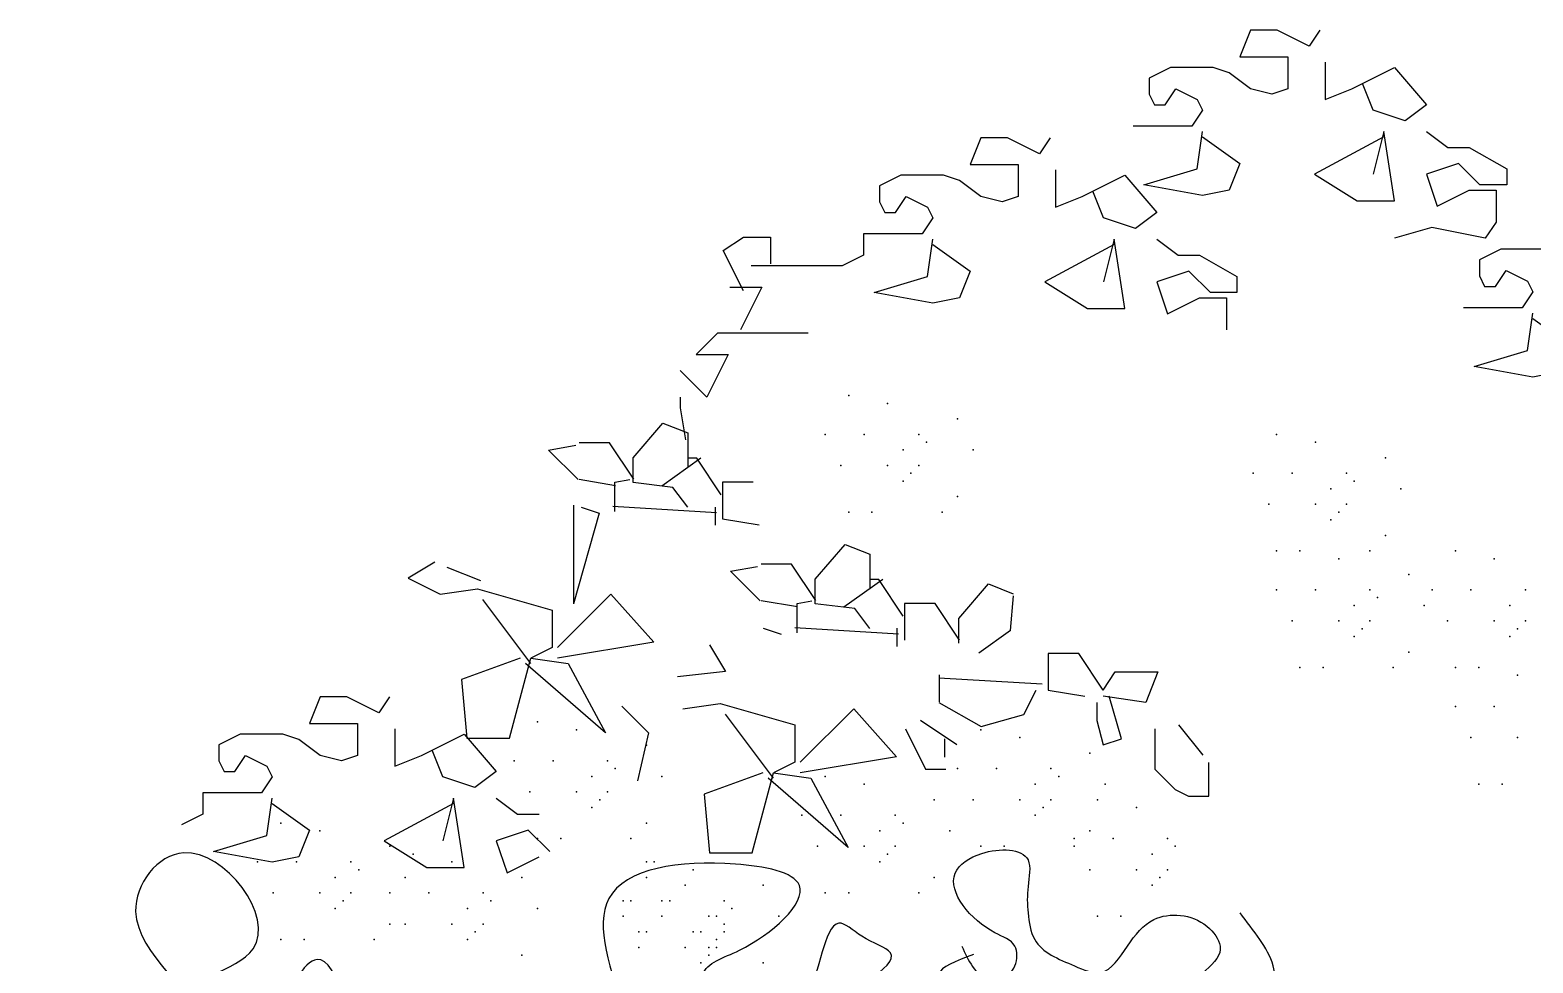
# Model space of a CAD drawing. Extents: x -15.8 to -8, y 56.1 to 69.5.
# Drawn here: x -12.54 to -10.648, y 68.366 to 69.54 of the extents above; entities that cross this region are included whole.
import ezdxf

# ---------------------------------------------------------------- set-up
doc = ezdxf.new("R2010")
doc.units = 0
doc.header["$LTSCALE"] = 0.01
doc.header["$MEASUREMENT"] = 0
doc.layers.add('MUEBLES', color=30, linetype='CONTINUOUS')

msp = doc.modelspace()

# ---------------------------------------------------------------- linework, layer by layer
at = {"layer": 'MUEBLES'}
for p, q in [((-11.0039, 69.5402), (-11.0173, 69.5066)), ((-10.9703, 69.5402), (-11.0039, 69.5402)), ((-10.93, 69.52), (-10.9703, 69.5402)), ((-10.9165, 69.5402), (-10.93, 69.52)), ((-11.1046, 69.4932), (-11.1315, 69.4798)), ((-11.0777, 69.4932), (-11.1046, 69.4932)), ((-11.0509, 69.4932), (-11.0777, 69.4932)), ((-11.0307, 69.4865), (-11.0509, 69.4932)), ((-11.0173, 69.5066), (-10.9971, 69.5066)), ((-10.9971, 69.5066), (-10.9568, 69.5066)), ((-10.9568, 69.5066), (-10.9568, 69.4663)), ((-10.9098, 69.4999), (-10.9098, 69.4529)), ((-10.8762, 69.4663), (-10.8225, 69.4932)), ((-10.8225, 69.4932), (-10.7822, 69.4462)), ((-11.1315, 69.4798), (-11.1315, 69.4596)), ((-11.0039, 69.4663), (-11.0307, 69.4865)), ((-10.8493, 69.4395), (-10.8628, 69.4731)), ((-11.1315, 69.4596), (-11.1248, 69.4462)), ((-11.1113, 69.4462), (-11.0979, 69.4663)), ((-11.0979, 69.4663), (-11.071, 69.4529)), ((-10.977, 69.4596), (-11.0039, 69.4663)), ((-10.9568, 69.4663), (-10.977, 69.4596)), ((-10.9098, 69.4529), (-10.8762, 69.4663)), ((-11.1248, 69.4462), (-11.1113, 69.4462)), ((-11.0643, 69.4395), (-11.0777, 69.4194)), ((-11.071, 69.4529), (-11.0643, 69.4395)), ((-10.809, 69.4261), (-10.8493, 69.4395)), ((-10.7822, 69.4462), (-10.809, 69.4261)), ((-11.0979, 69.4194), (-11.1516, 69.4194)), ((-11.0777, 69.4194), (-11.0979, 69.4194)), ((-11.3432, 69.4045), (-11.3566, 69.371)), ((-11.3096, 69.4045), (-11.3432, 69.4045)), ((-11.2693, 69.3844), (-11.3096, 69.4045)), ((-11.2559, 69.4045), (-11.2693, 69.3844)), ((-11.071, 69.3657), (-11.0643, 69.4126)), ((-11.0643, 69.4059), (-11.0173, 69.3724)), ((-10.8359, 69.4059), (-10.9232, 69.3589)), ((-10.8359, 69.4126), (-10.8493, 69.3589)), ((-10.8225, 69.3254), (-10.8359, 69.4126)), ((-10.7822, 69.4126), (-10.7553, 69.3925)), ((-10.7553, 69.3925), (-10.7284, 69.3925)), ((-10.7284, 69.3925), (-10.6814, 69.3657)), ((-11.3566, 69.371), (-11.3365, 69.371)), ((-11.3365, 69.371), (-11.2962, 69.371)), ((-11.2962, 69.371), (-11.2962, 69.3307)), ((-11.2492, 69.3643), (-11.2492, 69.3173)), ((-11.1382, 69.3455), (-11.071, 69.3657)), ((-11.0173, 69.3724), (-11.0307, 69.3388)), ((-10.7419, 69.3724), (-10.7822, 69.3589)), ((-10.715, 69.3455), (-10.7419, 69.3724)), ((-10.6814, 69.3657), (-10.6814, 69.3455)), ((-11.444, 69.3576), (-11.4709, 69.3441)), ((-11.4709, 69.3441), (-11.4709, 69.324)), ((-11.4171, 69.3576), (-11.444, 69.3576)), ((-11.3902, 69.3576), (-11.4171, 69.3576)), ((-11.3701, 69.3508), (-11.3902, 69.3576)), ((-11.3432, 69.3307), (-11.3701, 69.3508)), ((-11.2156, 69.3307), (-11.1618, 69.3576)), ((-11.1618, 69.3576), (-11.1215, 69.3106)), ((-11.0643, 69.3321), (-11.1382, 69.3455)), ((-10.9232, 69.3589), (-10.8695, 69.3254)), ((-10.7822, 69.3589), (-10.7687, 69.3187)), ((-10.6814, 69.3455), (-10.715, 69.3455)), ((-11.4709, 69.324), (-11.4641, 69.3106)), ((-11.4507, 69.3106), (-11.4373, 69.3307)), ((-11.4373, 69.3307), (-11.4104, 69.3173)), ((-11.3163, 69.324), (-11.3432, 69.3307)), ((-11.2962, 69.3307), (-11.3163, 69.324)), ((-11.2492, 69.3173), (-11.2156, 69.3307)), ((-11.1887, 69.3038), (-11.2021, 69.3374)), ((-11.0307, 69.3388), (-11.0643, 69.3321)), ((-10.8695, 69.3254), (-10.8225, 69.3254)), ((-10.7687, 69.3187), (-10.7284, 69.3388)), ((-10.7284, 69.3388), (-10.7016, 69.3388)), ((-10.7016, 69.3388), (-10.6948, 69.3388)), ((-10.6948, 69.3388), (-10.6948, 69.2985)), ((-11.4641, 69.3106), (-11.4507, 69.3106)), ((-11.4037, 69.3038), (-11.4171, 69.2837)), ((-11.4104, 69.3173), (-11.4037, 69.3038)), ((-11.1484, 69.2904), (-11.1887, 69.3038)), ((-11.1215, 69.3106), (-11.1484, 69.2904)), ((-11.491, 69.2837), (-11.491, 69.2569)), ((-11.4373, 69.2837), (-11.491, 69.2837)), ((-11.4171, 69.2837), (-11.4373, 69.2837)), ((-10.7754, 69.2918), (-10.8225, 69.2784)), ((-10.7083, 69.2784), (-10.7754, 69.2918)), ((-10.6948, 69.2985), (-10.7083, 69.2784)), ((-11.6673, 69.2628), (-11.6418, 69.2797)), ((-11.6418, 69.2797), (-11.6079, 69.2797)), ((-11.6079, 69.2797), (-11.6079, 69.2458)), ((-11.4104, 69.23), (-11.4037, 69.277)), ((-11.4037, 69.2703), (-11.3566, 69.2367)), ((-11.1753, 69.2703), (-11.2626, 69.2233)), ((-11.1753, 69.277), (-11.1887, 69.2233)), ((-11.1618, 69.1897), (-11.1753, 69.277)), ((-11.1215, 69.277), (-11.0947, 69.2569)), ((-11.6418, 69.2119), (-11.6673, 69.2628)), ((-11.491, 69.2569), (-11.5179, 69.2434)), ((-11.0947, 69.2569), (-11.0678, 69.2569)), ((-11.0678, 69.2569), (-11.0208, 69.23)), ((-10.6889, 69.2643), (-10.7158, 69.2509)), ((-10.7158, 69.2509), (-10.7158, 69.2307)), ((-10.662, 69.2643), (-10.6889, 69.2643)), ((-10.6352, 69.2643), (-10.662, 69.2643)), ((-11.5783, 69.2434), (-11.6321, 69.2434)), ((-11.5179, 69.2434), (-11.5783, 69.2434)), ((-11.4776, 69.2099), (-11.4104, 69.23)), ((-11.3566, 69.2367), (-11.3701, 69.2032)), ((-11.0812, 69.2367), (-11.1215, 69.2233)), ((-11.0543, 69.2099), (-11.0812, 69.2367)), ((-11.0208, 69.23), (-11.0208, 69.2099)), ((-10.7158, 69.2307), (-10.7091, 69.2173)), ((-10.6956, 69.2173), (-10.6822, 69.2374)), ((-10.6822, 69.2374), (-10.6553, 69.224)), ((-11.6589, 69.2166), (-11.6186, 69.2166)), ((-11.6186, 69.2166), (-11.6455, 69.1629)), ((-11.4037, 69.1964), (-11.4776, 69.2099)), ((-11.2626, 69.2233), (-11.2089, 69.1897)), ((-11.1215, 69.2233), (-11.1081, 69.183)), ((-11.0208, 69.2099), (-11.0543, 69.2099)), ((-10.7091, 69.2173), (-10.6956, 69.2173)), ((-10.6486, 69.2106), (-10.662, 69.1905)), ((-10.6553, 69.224), (-10.6486, 69.2106)), ((-11.3701, 69.2032), (-11.4037, 69.1964)), ((-11.2089, 69.1897), (-11.1618, 69.1897)), ((-11.1081, 69.183), (-11.0678, 69.2032)), ((-11.0678, 69.2032), (-11.0409, 69.2032)), ((-11.0409, 69.2032), (-11.0342, 69.2032)), ((-11.0342, 69.2032), (-11.0342, 69.1629)), ((-10.6822, 69.1905), (-10.7359, 69.1905)), ((-10.662, 69.1905), (-10.6822, 69.1905)), ((-10.6553, 69.1368), (-10.6486, 69.1837)), ((-10.6486, 69.177), (-10.6016, 69.1435)), ((-11.6745, 69.1587), (-11.7014, 69.1318)), ((-11.6208, 69.1587), (-11.6745, 69.1587)), ((-11.5603, 69.1587), (-11.6208, 69.1587)), ((-10.7225, 69.1166), (-10.6553, 69.1368)), ((-11.7014, 69.1318), (-11.6611, 69.1318)), ((-11.6611, 69.1318), (-11.6879, 69.0781)), ((-10.6486, 69.1032), (-10.7225, 69.1166)), ((-11.6879, 69.0781), (-11.7215, 69.1117)), ((-10.615, 69.1099), (-10.6486, 69.1032)), ((-11.7215, 69.0781), (-11.7215, 69.0647)), ((-11.7215, 69.0647), (-11.7148, 69.0244)), ((-11.7806, 69.0019), (-11.7432, 69.0455)), ((-11.7432, 69.0455), (-11.712, 69.0331)), ((-11.8106, 69.0208), (-11.8489, 69.0208)), ((-11.7799, 68.9748), (-11.8106, 69.0208)), ((-11.712, 69.0331), (-11.712, 68.9895)), ((-11.8872, 69.0116), (-11.8531, 69.0178)), ((-11.85, 68.9744), (-11.8872, 69.0116)), ((-11.7806, 68.9708), (-11.7806, 69.0019)), ((-11.6956, 69.0012), (-11.7445, 68.9663)), ((-11.7007, 69.0012), (-11.712, 69.0012)), ((-11.6701, 68.9553), (-11.7007, 69.0012)), ((-11.8489, 68.9748), (-11.8029, 68.9672)), ((-11.8036, 68.9713), (-11.785, 68.9744)), ((-11.8036, 68.9342), (-11.8036, 68.9713)), ((-11.7307, 68.9646), (-11.7806, 68.9708)), ((-11.712, 68.9397), (-11.7307, 68.9646)), ((-11.6299, 68.971), (-11.6682, 68.971)), ((-11.6682, 68.971), (-11.6682, 68.9251)), ((-11.856, 68.9421), (-11.856, 68.8182)), ((-11.8234, 68.9323), (-11.856, 68.8182)), ((-11.8463, 68.9399), (-11.8234, 68.9323)), ((-11.6759, 68.9327), (-11.8062, 68.9404)), ((-11.6777, 68.9399), (-11.6777, 68.917)), ((-11.6682, 68.9251), (-11.6223, 68.9174)), ((-11.5515, 68.8493), (-11.5141, 68.8929)), ((-11.5141, 68.8929), (-11.483, 68.8805)), ((-12.0304, 68.8704), (-12.0639, 68.8503)), ((-11.5815, 68.8682), (-11.6198, 68.8682)), ((-11.5508, 68.8223), (-11.5815, 68.8682)), ((-11.483, 68.8805), (-11.483, 68.8369)), ((-12.0639, 68.8503), (-12.0236, 68.8301)), ((-12.0151, 68.8643), (-11.9727, 68.8474)), ((-11.6581, 68.859), (-11.6241, 68.8652)), ((-11.621, 68.8218), (-11.6581, 68.859)), ((-11.5515, 68.8182), (-11.5515, 68.8493)), ((-11.4665, 68.8486), (-11.5154, 68.8137)), ((-11.4717, 68.8486), (-11.483, 68.8486)), ((-11.441, 68.8027), (-11.4717, 68.8486)), ((-12.0236, 68.8301), (-11.9766, 68.8368)), ((-11.9766, 68.8368), (-11.8826, 68.81)), ((-11.8758, 68.763), (-11.8087, 68.8301)), ((-11.8087, 68.8301), (-11.7549, 68.7697)), ((-11.3708, 68.7995), (-11.3335, 68.8431)), ((-11.3335, 68.8431), (-11.3023, 68.8307)), ((-11.9094, 68.7428), (-11.9699, 68.8234)), ((-11.6198, 68.8223), (-11.5738, 68.8146)), ((-11.5745, 68.8187), (-11.5559, 68.8218)), ((-11.5745, 68.7816), (-11.5745, 68.8187)), ((-11.5017, 68.812), (-11.5515, 68.8182)), ((-11.483, 68.7871), (-11.5017, 68.812)), ((-11.4008, 68.8184), (-11.4392, 68.8184)), ((-11.4392, 68.8184), (-11.4392, 68.7725)), ((-11.3702, 68.7725), (-11.4008, 68.8184)), ((-11.306, 68.7845), (-11.302, 68.828)), ((-11.8826, 68.81), (-11.8826, 68.763)), ((-11.3708, 68.7684), (-11.3708, 68.7995)), ((-11.6173, 68.7873), (-11.5943, 68.7797)), ((-11.4468, 68.7801), (-11.5771, 68.7878)), ((-11.4487, 68.7873), (-11.4487, 68.7644)), ((-11.306, 68.7845), (-11.3459, 68.756)), ((-11.8826, 68.763), (-11.9094, 68.7496)), ((-11.7549, 68.7697), (-11.8758, 68.7496)), ((-11.6846, 68.7665), (-11.6645, 68.733)), ((-11.2583, 68.7554), (-11.2583, 68.7094)), ((-11.22, 68.7554), (-11.2583, 68.7554)), ((-11.1893, 68.7094), (-11.22, 68.7554)), ((-11.9229, 68.7496), (-11.9968, 68.7227)), ((-11.9363, 68.6489), (-11.9094, 68.7496)), ((-11.8154, 68.6556), (-11.9162, 68.7428)), ((-11.9094, 68.7496), (-11.8624, 68.7428)), ((-11.8624, 68.7428), (-11.8154, 68.6556)), ((-11.9968, 68.7227), (-11.99, 68.6489)), ((-11.6645, 68.733), (-11.7249, 68.7263)), ((-11.266, 68.7171), (-11.3962, 68.7247)), ((-11.3958, 68.7287), (-11.3958, 68.6948)), ((-11.1893, 68.7094), (-11.174, 68.7324)), ((-11.174, 68.7324), (-11.1203, 68.7324)), ((-11.1203, 68.7324), (-11.1357, 68.6941)), ((-12.1746, 68.7009), (-12.1881, 68.6673)), ((-12.1411, 68.7009), (-12.1746, 68.7009)), ((-12.1007, 68.6808), (-12.1411, 68.7009)), ((-12.0873, 68.7009), (-12.1007, 68.6808)), ((-11.2889, 68.6788), (-11.2736, 68.7094)), ((-11.2583, 68.7094), (-11.2123, 68.7018)), ((-11.1357, 68.6941), (-11.1893, 68.7018)), ((-11.1663, 68.6481), (-11.1816, 68.7018)), ((-11.7952, 68.6891), (-11.7616, 68.6556)), ((-11.7182, 68.686), (-11.6712, 68.6927)), ((-11.6712, 68.6927), (-11.5771, 68.6659)), ((-11.604, 68.5987), (-11.6645, 68.6793)), ((-11.5704, 68.6189), (-11.5032, 68.686)), ((-11.5032, 68.686), (-11.4495, 68.6256)), ((-11.3962, 68.6941), (-11.3426, 68.6635)), ((-11.3426, 68.6635), (-11.2889, 68.6788)), ((-11.197, 68.6941), (-11.197, 68.6711)), ((-12.1881, 68.6673), (-12.1679, 68.6673)), ((-12.1679, 68.6673), (-12.1276, 68.6673)), ((-12.1276, 68.6673), (-12.1276, 68.6271)), ((-12.0806, 68.6606), (-12.0806, 68.6136)), ((-11.5771, 68.6659), (-11.5771, 68.6189)), ((-11.4382, 68.6609), (-11.4127, 68.61)), ((-11.3733, 68.6405), (-11.4192, 68.6711)), ((-11.197, 68.6711), (-11.1893, 68.6405)), ((-11.1243, 68.6609), (-11.1243, 68.61)), ((-11.0943, 68.6659), (-11.0637, 68.6276)), ((-12.2754, 68.6539), (-12.3023, 68.6405)), ((-12.3023, 68.6405), (-12.3023, 68.6203)), ((-12.2485, 68.6539), (-12.2754, 68.6539)), ((-12.2217, 68.6539), (-12.2485, 68.6539)), ((-12.2015, 68.6472), (-12.2217, 68.6539)), ((-12.1746, 68.6271), (-12.2015, 68.6472)), ((-12.047, 68.6271), (-11.9933, 68.6539)), ((-11.9933, 68.6539), (-11.953, 68.6069)), ((-11.99, 68.6489), (-11.9363, 68.6489)), ((-11.7616, 68.6556), (-11.7751, 68.5952)), ((-11.3886, 68.6252), (-11.3886, 68.6481)), ((-11.1893, 68.6405), (-11.1663, 68.6481)), ((-12.2821, 68.6069), (-12.2687, 68.6271)), ((-12.2687, 68.6271), (-12.2418, 68.6136)), ((-12.1478, 68.6203), (-12.1746, 68.6271)), ((-12.1276, 68.6271), (-12.1478, 68.6203)), ((-12.0806, 68.6136), (-12.047, 68.6271)), ((-12.0201, 68.6002), (-12.0336, 68.6338)), ((-11.4495, 68.6256), (-11.5704, 68.6054)), ((-12.3023, 68.6203), (-12.2956, 68.6069)), ((-12.2956, 68.6069), (-12.2821, 68.6069)), ((-12.2418, 68.6136), (-12.2351, 68.6002)), ((-11.953, 68.6069), (-11.9798, 68.5868)), ((-11.6174, 68.6054), (-11.6913, 68.5786)), ((-11.6309, 68.5047), (-11.604, 68.6054)), ((-11.5771, 68.6189), (-11.604, 68.6054)), ((-11.604, 68.6054), (-11.557, 68.5987)), ((-11.4127, 68.61), (-11.3873, 68.61)), ((-11.1243, 68.61), (-11.0988, 68.5846)), ((-11.0564, 68.5761), (-11.0564, 68.6185)), ((-12.2351, 68.6002), (-12.2485, 68.5801)), ((-11.9798, 68.5868), (-12.0201, 68.6002)), ((-11.51, 68.5115), (-11.6107, 68.5987)), ((-11.557, 68.5987), (-11.51, 68.5115)), ((-11.0988, 68.5846), (-11.0819, 68.5761)), ((-12.2687, 68.5801), (-12.3224, 68.5801)), ((-12.3224, 68.5801), (-12.3224, 68.5532)), ((-12.2485, 68.5801), (-12.2687, 68.5801)), ((-12.2418, 68.5264), (-12.2351, 68.5734)), ((-12.2351, 68.5666), (-12.1881, 68.5331)), ((-12.0067, 68.5666), (-12.094, 68.5197)), ((-12.0067, 68.5734), (-12.0201, 68.5197)), ((-11.9933, 68.4861), (-12.0067, 68.5734)), ((-11.953, 68.5734), (-11.9261, 68.5532)), ((-11.6913, 68.5786), (-11.6846, 68.5047)), ((-11.0819, 68.5761), (-11.0564, 68.5761)), ((-12.3224, 68.5532), (-12.3493, 68.5398)), ((-11.9261, 68.5532), (-11.8992, 68.5532)), ((-12.1881, 68.5331), (-12.2015, 68.4995)), ((-11.9127, 68.5331), (-11.953, 68.5197)), ((-11.8858, 68.5062), (-11.9127, 68.5331)), ((-12.309, 68.5062), (-12.2418, 68.5264)), ((-12.094, 68.5197), (-12.0403, 68.4861)), ((-11.953, 68.5197), (-11.9395, 68.4794)), ((-12.2351, 68.4928), (-12.309, 68.5062)), ((-12.2015, 68.4995), (-12.2351, 68.4928)), ((-11.9395, 68.4794), (-11.8992, 68.4995)), ((-11.6846, 68.5047), (-11.6309, 68.5047)), ((-12.0403, 68.4861), (-11.9933, 68.4861))]:
    msp.add_line(p, q, dxfattribs=at)
msp.add_open_spline([(-12.5144, 68.2228), (-12.5398, 68.2321), (-12.4045, 68.2904), (-12.4421, 68.188), (-12.4236, 68.1254), (-12.3251, 68.1125), (-12.3454, 68.1827), (-12.3291, 68.2499), (-12.4136, 68.2199), (-12.4354, 68.3081), (-12.3221, 68.317), (-12.3074, 68.1902), (-12.1039, 68.1995), (-12.1686, 68.4281), (-12.222, 68.3111), (-12.2732, 68.256), (-12.4044, 68.3398), (-12.1855, 68.3658), (-12.3354, 68.5611), (-12.4532, 68.4051), (-12.237, 68.2723), (-12.4792, 68.2396), (-12.5312, 68.2894), (-12.537, 68.2977)], degree=3, knots=[0, 0, 0, 0, 0.081162, 0.148624, 0.205984, 0.273496, 0.340959, 0.374523, 0.44303, 0.491902, 0.560409, 0.665297, 0.801153, 0.931495, 1.017485, 1.060487, 1.153796, 1.259988, 1.409073, 1.504508, 1.657756, 1.840252, 1.87097, 1.87097, 1.87097, 1.87097], dxfattribs=at)
msp.add_spline([(-11.3671, 68.3874), (-11.3338, 68.3458), (-11.3171, 68.3458), (-11.3004, 68.3624), (-11.3004, 68.3874), (-11.3254, 68.4041), (-11.3755, 68.479), (-11.3421, 68.504), (-11.2838, 68.4957), (-11.2838, 68.4624), (-11.2838, 68.429), (-11.2754, 68.3957), (-11.2254, 68.3624), (-11.1921, 68.3541), (-11.1587, 68.3874), (-11.1254, 68.4207), (-11.0587, 68.4124), (-11.042, 68.3874), (-11.092, 68.3208), (-11.092, 68.2791), (-11.0587, 68.2791), (-10.9837, 68.3041), (-10.9753, 68.3624), (-10.992, 68.3957), (-11.017, 68.429)], degree=3, dxfattribs=at)
at = {"layer": 'MUEBLES', "end_tangent": (-0.529817, -0.848112)}
msp.add_spline([(-11.3525, 68.3769), (-11.3949, 68.3531), (-11.3443, 68.3242), (-11.3206, 68.2818), (-11.3495, 68.2312), (-11.3826, 68.2405), (-11.4032, 68.2715), (-11.4053, 68.3014), (-11.4342, 68.318), (-11.4724, 68.3014), (-11.4394, 68.225), (-11.4033, 68.2043), (-11.4343, 68.1836), (-11.5066, 68.225), (-11.5324, 68.2973), (-11.4569, 68.379), (-11.493, 68.3997), (-11.522, 68.4162), (-11.5427, 68.38), (-11.5923, 68.2932), (-11.6915, 68.3211), (-11.6935, 68.3511), (-11.647, 68.3821), (-11.5715, 68.4637), (-11.6521, 68.4906), (-11.8113, 68.4472), (-11.7897, 68.3004)], degree=3, dxfattribs=at)
at = {"layer": 'MUEBLES'}
for p in [(-11.5095, 69.0802), (-11.4606, 69.0704), (-11.3725, 69.0509), (-11.5389, 69.0313), (-11.4899, 69.0313), (-11.4214, 69.0313), (-11.4116, 69.0215), (-10.9711, 69.0313), (-10.9222, 69.0215), (-11.441, 69.0117), (-11.3529, 69.0117), (-10.8341, 69.0019), (-11.5193, 68.9922), (-11.4606, 68.9922), (-11.4312, 68.9824), (-11.4214, 68.9922), (-11.0005, 68.9824), (-10.9515, 68.9824), (-10.883, 68.9824), (-11.441, 68.9726), (-10.9026, 68.9628), (-10.8732, 68.9726), (-10.8145, 68.9628), (-11.3725, 68.953), (-10.9809, 68.9433), (-10.9222, 68.9433), (-10.883, 68.9433), (-11.5095, 68.9335), (-11.4802, 68.9335), (-11.392, 68.9335), (-10.8928, 68.9335), (-10.9026, 68.9237), (-10.8341, 68.9041), (-10.9711, 68.8846), (-10.9417, 68.8846), (-10.9417, 68.8846), (-10.8928, 68.8748), (-10.8536, 68.8846), (-10.746, 68.8846), (-10.697, 68.8748), (-10.8047, 68.8552), (-10.9711, 68.8357), (-10.9222, 68.8357), (-10.8536, 68.8357), (-10.7753, 68.8357), (-10.7264, 68.8357), (-10.6579, 68.8357), (-10.8732, 68.8161), (-10.8439, 68.8259), (-10.7851, 68.8161), (-10.6774, 68.8161), (-10.9515, 68.7965), (-10.8928, 68.7965), (-10.8536, 68.7965), (-10.7557, 68.7965), (-10.697, 68.7965), (-10.6579, 68.7965), (-10.8732, 68.777), (-10.8634, 68.7868), (-10.6774, 68.777), (-10.6676, 68.7867), (-10.8047, 68.7574), (-10.9417, 68.7378), (-10.9124, 68.7378), (-10.8243, 68.7378), (-10.746, 68.7378), (-10.7166, 68.7378), (-10.7166, 68.7378), (-10.6676, 68.7281), (-10.746, 68.6889), (-10.697, 68.6889), (-11.9011, 68.6694), (-11.8521, 68.6596), (-11.3431, 68.6596), (-11.2942, 68.6498), (-10.7264, 68.6498), (-10.6676, 68.6498), (-11.764, 68.64), (-11.2061, 68.6302), (-11.9305, 68.6205), (-11.8815, 68.6205), (-11.813, 68.6205), (-11.8032, 68.6107), (-11.3725, 68.6107), (-11.3235, 68.6107), (-11.255, 68.6107), (-11.8326, 68.6009), (-11.7445, 68.6009), (-11.5389, 68.6009), (-11.4899, 68.5911), (-11.2746, 68.5911), (-11.2452, 68.6009), (-11.1865, 68.5911), (-10.7166, 68.5911), (-10.6872, 68.5911), (-11.9109, 68.5813), (-11.8521, 68.5813), (-11.8228, 68.5715), (-11.813, 68.5813), (-11.4018, 68.5715), (-11.3529, 68.5715), (-11.2942, 68.5715), (-11.255, 68.5715), (-11.1963, 68.5715), (-11.8326, 68.5618), (-11.5683, 68.552), (-11.5193, 68.552), (-11.4508, 68.552), (-11.2746, 68.552), (-11.2648, 68.5618), (-11.1473, 68.5618), (-12.2241, 68.5422), (-12.1752, 68.5324), (-11.764, 68.5422), (-11.4704, 68.5324), (-11.441, 68.5422), (-11.3823, 68.5324), (-11.2061, 68.5324), (-12.0871, 68.5129), (-11.9011, 68.5226), (-11.8717, 68.5226), (-11.7836, 68.5226), (-11.5487, 68.5129), (-11.4899, 68.5129), (-11.4508, 68.5129), (-11.3431, 68.5129), (-11.3137, 68.5129), (-11.2256, 68.5226), (-11.2256, 68.5129), (-11.1767, 68.5226), (-11.1082, 68.5226), (-11.0984, 68.5129), (-12.2535, 68.4933), (-12.2046, 68.4933), (-12.136, 68.4933), (-12.0577, 68.5031), (-12.0088, 68.4933), (-11.764, 68.4933), (-11.7543, 68.4933), (-11.4704, 68.4933), (-11.4606, 68.5031), (-11.1277, 68.5031), (-12.1556, 68.4737), (-12.1262, 68.4835), (-12.0675, 68.4737), (-11.9207, 68.4737), (-11.764, 68.4737), (-11.7053, 68.4835), (-11.4018, 68.4737), (-11.2061, 68.4835), (-11.1473, 68.4835), (-11.118, 68.4737), (-11.1082, 68.4835), (-12.2339, 68.4542), (-12.1752, 68.4542), (-12.136, 68.4542), (-12.0871, 68.4542), (-12.0381, 68.4542), (-11.9696, 68.4542), (-11.7151, 68.4639), (-11.6172, 68.4639), (-11.5389, 68.4542), (-11.5095, 68.4542), (-11.4214, 68.4542), (-11.1277, 68.4639), (-12.1556, 68.4346), (-12.1458, 68.4444), (-11.9892, 68.4346), (-11.9598, 68.4444), (-11.9011, 68.4346), (-11.7934, 68.4444), (-11.7836, 68.4444), (-11.7445, 68.4444), (-11.7347, 68.4444), (-11.6661, 68.4444), (-11.6564, 68.4346), (-12.0871, 68.415), (-12.0675, 68.415), (-12.0088, 68.415), (-11.9696, 68.415), (-11.7934, 68.4248), (-11.7445, 68.4248), (-11.6857, 68.4248), (-11.6759, 68.4248), (-11.6661, 68.415), (-11.5976, 68.4248), (-11.1963, 68.4248), (-11.1669, 68.4248), (-12.2241, 68.3955), (-12.1948, 68.3955), (-12.1067, 68.3955), (-11.9892, 68.3955), (-11.9794, 68.4053), (-11.7738, 68.4053), (-11.764, 68.4053), (-11.7053, 68.4053), (-11.6955, 68.4053), (-11.6759, 68.3955), (-11.6661, 68.4053), (-11.9207, 68.3759), (-11.7738, 68.3857), (-11.7151, 68.3857), (-11.6857, 68.3857), (-11.6857, 68.3759), (-11.6759, 68.3857), (-11.6955, 68.3661), (-11.6172, 68.3661)]:
    msp.add_point(p, dxfattribs=at)

doc.saveas('drawing.dxf')
